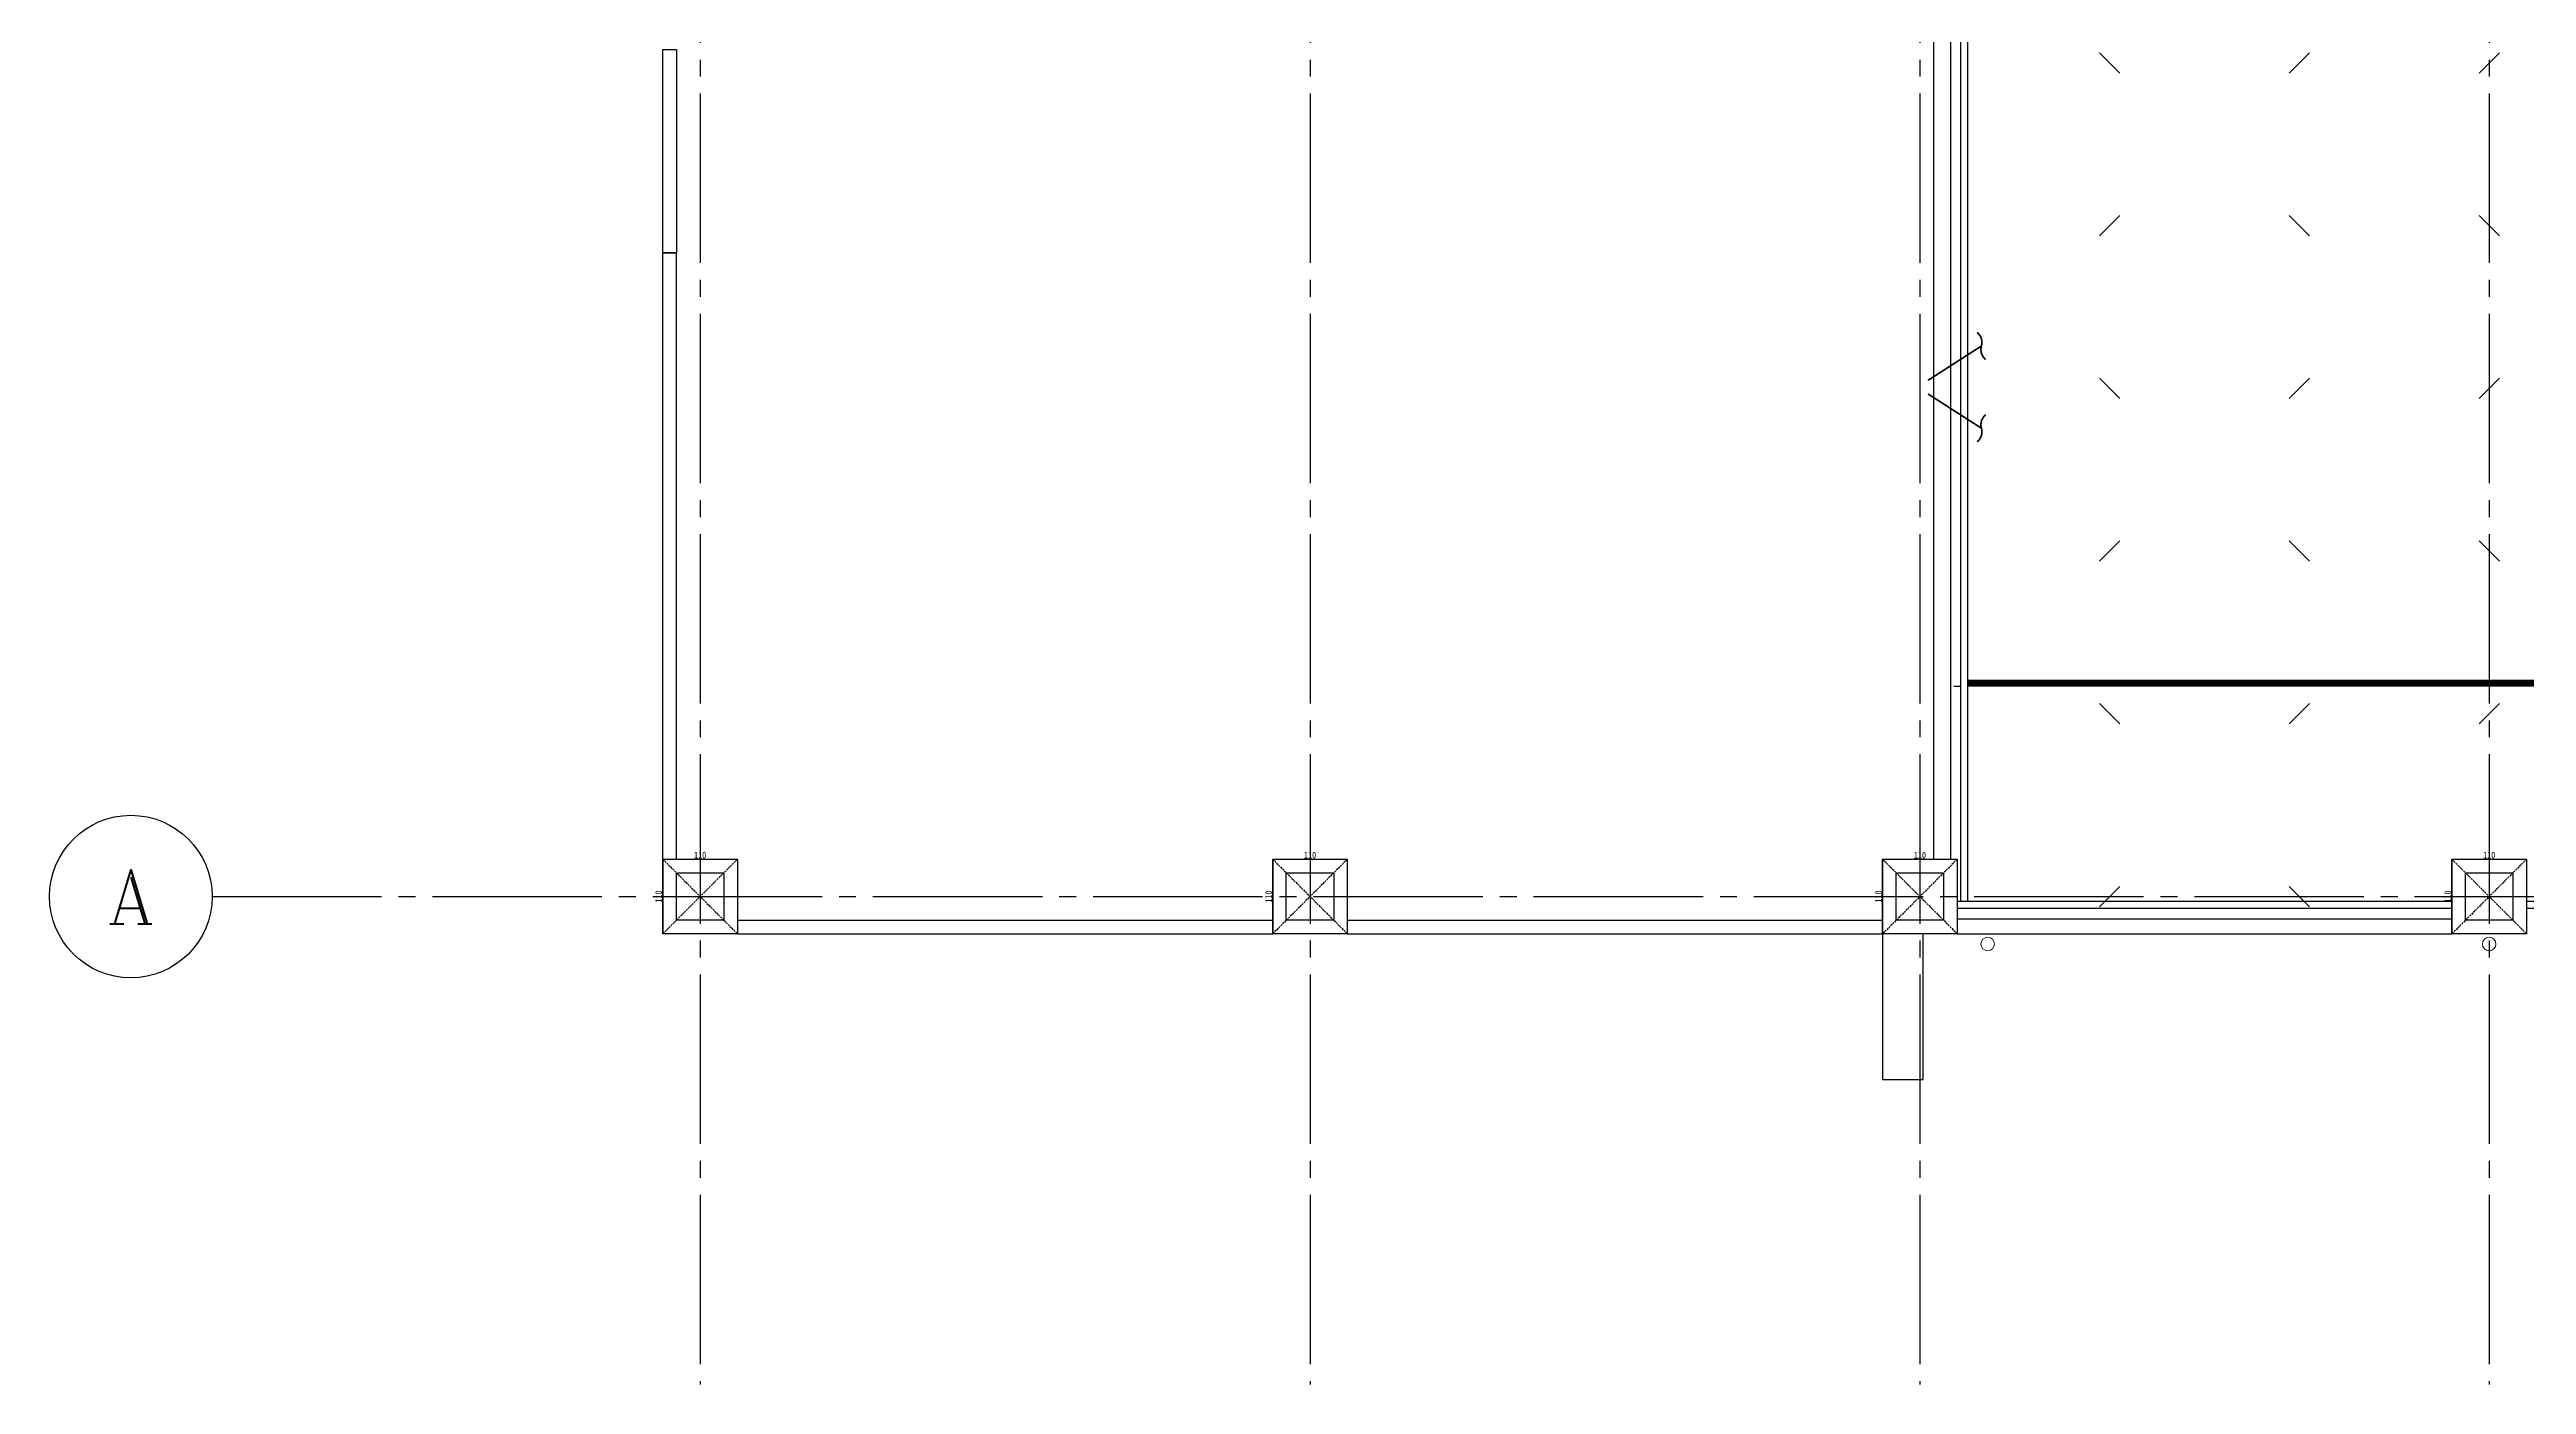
# Model space of a CAD drawing. Header units: millimetres. Extents: x -960 to 39633, y -720 to 12125.
# Drawn here: x -960 to 2695, y -720 to 1250 of the extents above; entities that cross this region are included whole.
import ezdxf
from ezdxf.enums import TextEntityAlignment as Align

# ---------------------------------------------------------------- set-up
doc = ezdxf.new("R2010")
doc.units = ezdxf.units.MM
doc.header["$LTSCALE"] = 100
for name, pattern in [('188K-SM-03-F05-ARCH-PA-Y2257103$0$DASHED', [19.05, 12.7, -6.35]), ('X-S-FAB-L05$0$COL-CEN-LIN', [3.25, 2.5, -0.25, 0.25, -0.25]), ('X-S-FAB-L05$0$DASHED', [0.75, 0.5, -0.25]), ('X-S-FAB-L05$0$HIDDEN', [0.4, 0.3, -0.1])]:
    doc.linetypes.add(name, pattern=pattern)
for name, color, linetype in [('0-xref', 7, 'Continuous'), ('188K-SM-03-F05-ARCH-PA-Y2257103$0$K-DIivder-3.5', 102, '188K-SM-03-F05-ARCH-PA-Y2257103$0$DASHED'), ('188K-SM-03-F05-ARCH-PA-Y2257103$0$K-岩棉 2hr 3.5-非抗', 11, 'Continuous'), ('X-S-FAB-L05$0$0-MC', 8, 'Continuous'), ('X-S-FAB-L05$0$0-NC', 8, 'Continuous'), ('X-S-FAB-L05$0$1_L05平面圖_1_A-OBJE-MEP', 8, 'Continuous'), ('X-S-FAB-L05$0$BEAM', 8, 'Continuous'), ('X-S-FAB-L05$0$BLOCK', 8, 'Continuous'), ('X-S-FAB-L05$0$BR-D', 8, 'X-S-FAB-L05$0$DASHED'), ('X-S-FAB-L05$0$CCL', 8, 'X-S-FAB-L05$0$COL-CEN-LIN'), ('X-S-FAB-L05$0$COL', 8, 'Continuous'), ('X-S-FAB-L05$0$COL-S', 8, 'Continuous'), ('X-S-FAB-L05$0$S-鋼柱', 8, 'Continuous'), ('X-S-FAB-L05$0$WALL-E', 8, 'Continuous'), ('X-S-FAB-L05$0$WALL-RC', 8, 'Continuous'), ('X-S-FAB-L05$0$斜撐', 8, 'Continuous')]:
    doc.layers.add(name, color=color, linetype=linetype)
doc.layers.add('X-S-FAB-L05$0$A-BLOCK', color=8, linetype='Continuous', plot=False)
doc.layers.add('X-S-FAB-L05$0$XREF', color=8, linetype='Continuous', lineweight=0)
doc.styles.add('X-S-FAB-L05$0$COL-NUM', font='romanc')
doc.styles.add('X-S-FAB-L05$0$DIM', font='', dxfattribs={"width": 0.8})
doc.styles.get('X-S-FAB-L05$0$DIM').set_extended_font_data('MingLiU')
doc.dimstyles.new('X-S-FAB-L05$0$JJP_005_defpoint', dxfattribs={"dimtxt": 20, "dimasz": 0.5, "dimexe": 0.5, "dimexo": 0.5, "dimgap": 0.5, "dimtad": 1, "dimdsep": 46, "dimtxsty": 'X-S-FAB-L05$0$DIM', "dimblk": 'X-S-FAB-L05$0$_None', "dimcen": 10, "dimclrd": 256, "dimclre": 256, "dimclrt": 256, "dimadec": 0, "dimazin": 0, "dimtfac": 1, "dimtix": 1, "dimtmove": 2, "dimatfit": 3, "dimldrblk": 'X-S-FAB-L05$0$_None', "dimfxl": 0.5, "dimtolj": 1, "dimtzin": 0, "dimarcsym": 0})

# ---------------------------------------------------------------- blocks, each defined once
blk = doc.blocks.new('X-S-FAB-L05$0$cn-y')
at = {"layer": 'X-S-FAB-L05$0$0-MC'}
blk.add_circle((-50, 0), 50, dxfattribs=at)
at = {"layer": 'X-S-FAB-L05$0$0-NC', "style": 'X-S-FAB-L05$0$COL-NUM'}
blk.add_attdef('GRID-Y', text='', height=50, dxfattribs=at).set_placement((-50, 0), align=Align.MIDDLE_CENTER)
blk = doc.blocks.new('*D173')
at = {"layer": 'DefPoints', "lineweight": -2, "transparency": 16777216}
blk.add_line((0, 0), (110, 0), dxfattribs=at)
at = {"layer": 'DefPoints', "color": 0, "transparency": 16777216}
for p in [(0, 0), (110, 0), (110, 0)]:
    blk.add_point(p, dxfattribs=at)
at = {"layer": 'DefPoints', "transparency": 16777216, "insert": (55, 6.1), "char_height": 10, "attachment_point": 5, "style": 'X-S-FAB-L05$0$DIM'}
blk.add_mtext('\\A1;110', dxfattribs=at)
blk = doc.blocks.new('X-S-FAB-L05$0$_None')
blk = doc.blocks.new('*D174')
at = {"layer": 'DefPoints', "lineweight": -2, "transparency": 16777216}
blk.add_line((0, 0), (0, -110), dxfattribs=at)
at = {"layer": 'DefPoints', "color": 0, "transparency": 16777216}
for p in [(0, 0), (0, -110), (0, -110)]:
    blk.add_point(p, dxfattribs=at)
at = {"layer": 'DefPoints', "transparency": 16777216, "insert": (-6.1, -55), "char_height": 10, "attachment_point": 5, "rotation": 90, "style": 'X-S-FAB-L05$0$DIM'}
blk.add_mtext('\\A1;110', dxfattribs=at)
blk = doc.blocks.new('X-S-FAB-L05$0$SC1')
at = {"layer": 'DefPoints'}
blk.add_line((27925, 8342.1), (27955, 8312.1), dxfattribs=at)
blk = doc.blocks.new('X-S-FAB-L05$0$斜撐')
at = {"layer": 'X-S-FAB-L05$0$BR-D', "const_width": 0.5}
blk.add_lwpolyline([(962.11, 215.55, -0.296213), (957.95, 215.19, 0.299957), (953.75, 214.85, 0.006918)], format="xyb", dxfattribs=at)
at = {"layer": 'X-S-FAB-L05$0$BR-D', "linetype": 'ByBlock', "const_width": 0.5}
blk.add_lwpolyline([(964.37, 197.57), (957.95, 215.19)], dxfattribs=at)
blk = doc.blocks.new('X-S-FAB-L05$0$VC(C)')
at = {"layer": 'X-S-FAB-L05$0$S-鋼柱'}
for p in [(-25860, -7097.1), (-25580, -7337.1), (-25300, -7337.1), (-25860, -7577.1), (-25580, -7817.1), (-25300, -7817.1), (-25860, -8057.1), (-25580, -8327.1)]:
    blk.add_blockref('X-S-FAB-L05$0$SC1', p, dxfattribs=at)
at = {"layer": 'X-S-FAB-L05$0$S-鋼柱', "rotation": 90}
for p in [(10687.1, -26710), (10967.1, -26710), (10407.1, -26950), (10687.1, -27190), (10967.1, -27190), (10407.1, -27430), (10687.1, -27670), (10967.1, -27670), (10407.1, -27940)]:
    blk.add_blockref('X-S-FAB-L05$0$SC1', p, dxfattribs=at)
at = {"layer": 'X-S-FAB-L05$0$斜撐'}
for p, xscale, yscale, zscale, rotation in [((-210.8, 5249), 5.000000000000002, 5.000000000000002, 5.000000000000002, 282.6853631040207), ((-210.8, -3745.4), -5, 5, 5, 257.3146368959793)]:
    blk.add_blockref('X-S-FAB-L05$0$斜撐', p, dxfattribs=dict(at, xscale=xscale, yscale=yscale, zscale=zscale, rotation=rotation))
blk = doc.blocks.new('188K-SM-03-F05-ARCH-PA-Y2257103')
at = {"layer": '188K-SM-03-F05-ARCH-PA-Y2257103$0$K-DIivder-3.5', "linetype": 'ByBlock', "ltscale": 2, "const_width": 10, "elevation": 0}
blk.add_lwpolyline([(4190.9, 315), (1870, 315)], dxfattribs=at)
at = {"layer": '188K-SM-03-F05-ARCH-PA-Y2257103$0$K-岩棉 2hr 3.5-非抗'}
for p, q in [((1860, 7570, 0), (1860, -7.5, 0)), ((1870, 7570, 0), (1870, -7.5, 0)), ((1860, 310, 0), (1850, 310)), ((2585, -7.5, 0), (1855, -7.5, 0)), ((2585, -17.5, 0), (1855, -17.5, 0)), ((3425, -7.5, 0), (2695, -7.5, 0)), ((3425, -17.5, 0), (2695, -17.5, 0))]:
    blk.add_line(p, q, dxfattribs=at)
blk = doc.blocks.new('*U58')
at = {"layer": 'DefPoints', "linetype": 'X-S-FAB-L05$0$HIDDEN', "ltscale": 0.1}
for p, q in [((110, 0), (0, -110)), ((0, 0), (110, -110))]:
    blk.add_line(p, q, dxfattribs=at)
at = {"layer": 'X-S-FAB-L05$0$COL', "ltscale": 0.1}
blk.add_lwpolyline([(0, 0), (110, 0), (110, -110), (0, -110)], close=True, dxfattribs=at)
at = {"layer": 'DefPoints'}
dim = blk.add_linear_dim(base=(0, -110), p1=(0, 0), p2=(0, -110), angle=90, dimstyle='X-S-FAB-L05$0$JJP_005_defpoint', override={"dimtxt": 10}, dxfattribs=at)
dim.commit()
dim.dimension.update_dxf_attribs({"geometry": '*D174', "text_midpoint": (-6.067, -55)})
dim = blk.add_linear_dim(base=(110, 0), p1=(0, 0), p2=(110, 0), dimstyle='X-S-FAB-L05$0$JJP_005_defpoint', override={"dimtxt": 10}, dxfattribs=at)
dim.commit()
dim.dimension.update_dxf_attribs({"geometry": '*D173', "text_midpoint": (55, 6.067)})
blk = doc.blocks.new('X-S-FAB-L05$0$FAB2-L05')
at = {"layer": 'X-S-FAB-L05$0$CCL'}
for p, q in [((-26160, 11005), (-26160, 0)), ((-25260, 11005), (-25260, 0)), ((-24360, 11005), (-24360, 0)), ((-23520, 11005), (-23520, 0)), ((-26880, 720), (1210, 720))]:
    blk.add_line(p, q, dxfattribs=at)
at = {"layer": 'X-S-FAB-L05$0$COL-S'}
for points in [[(-26195, 755), (-26125, 755), (-26125, 685), (-26195, 685)], [(-25295, 755), (-25225, 755), (-25225, 685), (-25295, 685)], [(-24395, 755), (-24325, 755), (-24325, 685), (-24395, 685)], [(-23555, 755), (-23485, 755), (-23485, 685), (-23555, 685)]]:
    blk.add_lwpolyline(points, close=True, dxfattribs=at)
at = {"layer": 'X-S-FAB-L05$0$A-BLOCK'}
ref = blk.add_blockref('X-S-FAB-L05$0$cn-y', (-26880, 720), dxfattribs=dict(at, xscale=2.399999999999997, yscale=2.399999999999997, zscale=2.399999999999997))
ref.add_attrib('GRID-Y', 'A', dxfattribs={"layer": 'X-S-FAB-L05$0$0-NC', "height": 80, "style": 'X-S-FAB-L05$0$COL-NUM'}).set_placement((-27000, 720), align=Align.MIDDLE_CENTER)
at = {"layer": 'X-S-FAB-L05$0$BEAM'}
for p in [(-26215, 775), (-25315, 775), (-24415, 775), (-23575, 775)]:
    blk.add_blockref('*U58', p, dxfattribs=at)
blk = doc.blocks.new('X-S-FAB-L05')
at = {"layer": 'X-S-FAB-L05$0$1_L05平面圖_1_A-OBJE-MEP', "color": 8, "lineweight": 0, "ltscale": 10}
for centre in [(1900, -70), (2640, -70)]:
    blk.add_circle(centre, 10, dxfattribs=at)
at = {"layer": 'X-S-FAB-L05$0$COL-S'}
for points in [[(-35, 35), (35, 35), (35, -35), (-35, -35)], [(865, 35), (935, 35), (935, -35), (865, -35)], [(1765, 35), (1835, 35), (1835, -35), (1765, -35)], [(2605, 35), (2675, 35), (2675, -35), (2605, -35)]]:
    blk.add_lwpolyline(points, close=True, dxfattribs=at)
at = {"layer": 'X-S-FAB-L05$0$WALL-E'}
blk.add_lwpolyline([(-35, 950), (-55, 950), (-55, 1250), (-35, 1250)], close=True, dxfattribs=at)
at = {"layer": 'X-S-FAB-L05$0$WALL-RC'}
for p, q in [((1820, 1445), (1820, 55)), ((1845, 1445), (1845, 55)), ((-55, 55), (-55, 950)), ((-55, 950), (-35, 950)), ((-35, 55), (-35, 950)), ((55, -35), (845, -35)), ((955, -35), (1745, -35)), ((1855, -33), (2585, -33)), ((55, -55), (845, -55)), ((955, -55), (1745, -55)), ((1745, -55), (1745, -270)), ((1805, -270), (1805, -55)), ((1855, -55), (2585, -55)), ((1745, -270), (1805, -270))]:
    blk.add_line(p, q, dxfattribs=at)
at = {"layer": 'X-S-FAB-L05$0$BEAM'}
for p in [(-55, 55), (845, 55), (1745, 55), (2585, 55)]:
    blk.add_blockref('*U58', p, dxfattribs=at)
at = {"layer": 'X-S-FAB-L05$0$BLOCK'}
blk.add_blockref('X-S-FAB-L05$0$FAB2-L05', (26160, -720), dxfattribs=at)
at = {"layer": 'X-S-FAB-L05$0$XREF'}
blk.add_blockref('X-S-FAB-L05$0$VC(C)', (0, 0), dxfattribs=at)

msp = doc.modelspace()

# ---------------------------------------------------------------- block references
msp.add_blockref('188K-SM-03-F05-ARCH-PA-Y2257103', (0, 0))
at = {"layer": '0-xref'}
msp.add_blockref('X-S-FAB-L05', (0, 0), dxfattribs=at)

doc.saveas('drawing.dxf')
